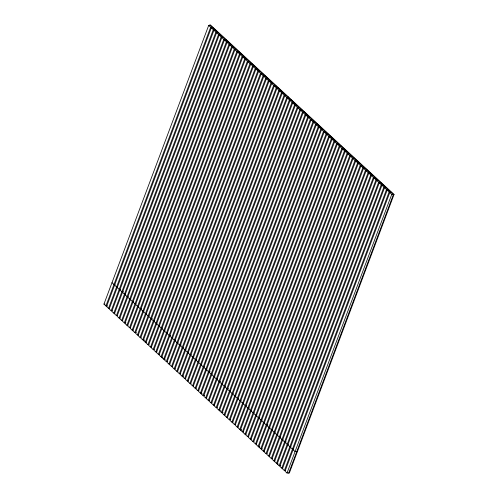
<?xml version="1.0" encoding="UTF-8"?>
<svg xmlns="http://www.w3.org/2000/svg" width="498" height="498" viewBox="0 0 498 498"><rect width="100%" height="100%" fill="white"/><g stroke="black" fill="none" stroke-linecap="round" stroke-linejoin="round"><path stroke-width="0.75" d="M107.593 305.984L105.912 305.921L103.945 304.104L208.687 25.442L210.368 25.504M105.912 305.921L210.654 27.259L208.687 25.442M212.988 27.925L211.308 27.863L106.566 306.525L108.533 308.343L109.653 308.387M108.533 308.343L213.275 29.681L211.308 27.863M215.615 30.347L213.935 30.285L109.193 308.947L111.16 310.764L112.28 310.808M111.16 310.764L215.902 32.102L213.935 30.285M218.242 32.768L216.562 32.706L111.813 311.368L113.787 313.186L114.907 313.23M113.787 313.186L218.529 34.524L216.562 32.706M220.863 35.19L219.182 35.128L114.44 313.79L116.408 315.608L117.528 315.651M116.408 315.608L221.149 36.945L219.182 35.128M223.49 37.611L221.809 37.549L117.067 316.211L119.034 318.029L120.155 318.073M119.034 318.029L223.776 39.367L221.809 37.549M226.117 40.033L224.43 39.971L119.688 318.633L121.655 320.451L122.782 320.494M121.655 320.451L226.403 41.788L224.43 39.971M228.738 42.455L227.057 42.392L122.315 321.054L124.282 322.872L125.963 322.934M124.282 322.872L229.024 44.21L227.057 42.392M231.365 44.876L229.684 44.814L124.942 323.476L126.909 325.294L128.03 325.337M126.909 325.294L231.651 46.631L229.684 44.814M233.985 47.298L232.305 47.235L127.563 325.897L129.53 327.715L130.65 327.759M129.53 327.715L234.272 49.053L232.305 47.235M236.612 49.719L234.931 49.657L130.19 328.325L132.157 330.137L133.277 330.18M132.157 330.137L236.899 51.475L234.931 49.657M239.239 52.141L237.558 52.078L132.81 330.747L134.784 332.558L136.464 332.62M134.784 332.558L239.526 53.896L237.558 52.078M241.86 54.562L240.179 54.5L135.437 333.168L137.404 334.98L138.525 335.023M137.404 334.98L242.146 56.318L240.179 54.5M244.487 56.984L242.806 56.921L138.064 335.59L140.031 337.401L141.152 337.445M140.031 337.401L244.773 58.739L242.806 56.921M247.114 59.405L245.427 59.343L140.685 338.011L142.652 339.823L144.339 339.885M142.652 339.823L247.4 61.161L245.427 59.343M146.4 342.288L145.279 342.244L143.312 340.433L248.054 61.764L249.735 61.827M145.279 342.244L250.021 63.582L248.054 61.764M252.362 64.248L250.681 64.186L145.939 342.854L147.906 344.666L149.027 344.709M147.906 344.666L252.648 66.004L250.681 64.186M254.982 66.676L253.301 66.608L148.56 345.276L150.527 347.087L151.647 347.131M150.527 347.087L255.269 68.425L253.301 66.608M257.609 69.098L255.928 69.029L151.187 347.697L153.154 349.509L154.274 349.552M153.154 349.509L257.896 70.847L255.928 69.029M260.236 71.519L258.555 71.451L153.807 350.119L155.781 351.93L156.901 351.974M155.781 351.93L260.522 73.268L258.555 71.451M262.857 73.941L261.176 73.872L156.434 352.54L158.401 354.352L159.522 354.395M158.401 354.352L263.143 75.69L261.176 73.872M265.484 76.362L263.803 76.294L159.061 354.962L161.028 356.773L162.149 356.817M161.028 356.773L265.77 78.111L263.803 76.294M165.336 359.263L163.649 359.195L161.682 357.383L266.424 78.715L268.111 78.784M163.649 359.195L268.397 80.533L266.424 78.715M270.731 81.205L269.051 81.137L164.309 359.805L166.276 361.616L167.396 361.66M166.276 361.616L271.018 82.954L269.051 81.137M273.358 83.627L271.678 83.564L166.93 362.227L168.903 364.038L170.023 364.082M168.903 364.038L273.645 85.376L271.678 83.564M275.979 86.048L274.298 85.986L169.557 364.648L171.524 366.46L172.644 366.503M171.524 366.46L276.266 87.797L274.298 85.986M278.606 88.47L276.925 88.407L172.184 367.07L174.151 368.887L175.271 368.925M174.151 368.887L278.892 90.219L276.925 88.407M281.233 90.891L279.552 90.829L174.804 369.491L176.778 371.309L177.898 371.346M176.778 371.309L281.519 92.64L279.552 90.829M283.854 93.313L282.173 93.251L177.431 371.913L179.398 373.73L180.519 373.768M179.398 373.73L284.14 95.062L282.173 93.251M286.481 95.734L284.8 95.672L180.058 374.334L182.025 376.152L183.706 376.214M182.025 376.152L286.767 97.484L284.8 95.672M289.108 98.156L287.421 98.094L182.679 376.756L184.646 378.573L185.773 378.611M184.646 378.573L289.394 99.905L287.421 98.094M291.728 100.577L290.048 100.515L185.306 379.177L187.273 380.995L188.393 381.032M187.273 380.995L292.015 102.327L290.048 100.515M294.355 102.999L292.675 102.937L187.927 381.599L189.9 383.416L191.02 383.454M189.9 383.416L294.642 104.748L292.675 102.937M296.976 105.42L295.295 105.358L190.553 384.02L192.521 385.838L193.641 385.875M192.521 385.838L297.262 107.17L295.295 105.358M299.603 107.842L297.922 107.78L193.18 386.442L195.148 388.259L196.268 388.297M195.148 388.259L299.889 109.591L297.922 107.78M302.23 110.263L300.543 110.201L195.801 388.863L197.774 390.681L198.895 390.718M197.774 390.681L302.516 112.013L300.543 110.201M304.851 112.685L303.17 112.623L198.428 391.285L200.395 393.103L201.516 393.14M200.395 393.103L305.137 114.434L303.17 112.623M204.703 395.586L203.022 395.524L201.055 393.706L305.797 115.044L307.478 115.106M203.022 395.524L307.764 116.856L305.797 115.044M310.105 117.528L308.418 117.466L203.676 396.128L205.643 397.946L206.77 397.983M205.643 397.946L310.391 119.277L308.418 117.466M312.725 119.95L311.045 119.887L206.303 398.549L208.27 400.367L209.39 400.404M208.27 400.367L313.012 121.699L311.045 119.887M315.352 122.371L313.672 122.309L208.923 400.971L210.897 402.789L212.017 402.826M210.897 402.789L315.639 124.127L313.672 122.309M317.973 124.793L316.292 124.73L211.55 403.392L213.518 405.21L214.638 405.248M213.518 405.21L318.259 126.548L316.292 124.73M320.6 127.214L318.919 127.152L214.177 405.814L216.144 407.632L217.265 407.669M216.144 407.632L320.886 128.97L318.919 127.152M323.227 129.636L321.54 129.573L216.798 408.236L218.771 410.053L219.892 410.091M218.771 410.053L323.513 131.391L321.54 129.573M223.073 412.537L221.392 412.475L219.425 410.657L324.167 131.995L325.848 132.057M221.392 412.475L326.134 133.813L324.167 131.995M328.475 134.479L326.794 134.416L222.052 413.079L224.019 414.896L225.14 414.94M224.019 414.896L328.761 136.234L326.794 134.416M331.102 136.9L329.415 136.838L224.673 415.5L226.64 417.318L227.767 417.361M226.64 417.318L331.388 138.656L329.415 136.838M333.722 139.322L332.042 139.259L227.3 417.922L229.267 419.739L230.387 419.783M229.267 419.739L334.009 141.077L332.042 139.259M336.349 141.743L334.668 141.681L229.92 420.343L231.894 422.161L233.014 422.204M231.894 422.161L336.636 143.499L334.668 141.681M338.97 144.165L337.289 144.103L232.547 422.765L234.514 424.582L235.635 424.626M234.514 424.582L339.256 145.92L337.289 144.103M341.597 146.586L339.916 146.524L235.174 425.186L237.141 427.004L238.262 427.047M237.141 427.004L341.883 148.342L339.916 146.524M344.224 149.008L342.537 148.946L237.795 427.608L239.768 429.425L241.449 429.488M239.768 429.425L344.51 150.763L342.537 148.946M243.51 431.891L242.389 431.847L240.422 430.029L345.164 151.367L346.845 151.429M242.389 431.847L347.131 153.185L345.164 151.367M349.471 153.851L347.791 153.789L243.049 432.451L245.016 434.268L246.137 434.312M245.016 434.268L349.758 155.606L347.791 153.789M352.098 156.272L350.411 156.21L245.67 434.872L247.637 436.69L248.763 436.734M247.637 436.69L352.385 158.028L350.411 156.21M354.719 158.694L353.038 158.632L248.297 437.294L250.264 439.112L251.384 439.155M250.264 439.112L355.006 160.449L353.038 158.632M357.346 161.115L355.665 161.053L250.917 439.715L252.891 441.533L254.011 441.577M252.891 441.533L357.632 162.871L355.665 161.053M359.967 163.537L358.286 163.475L253.544 442.137L255.511 443.955L256.632 443.998M255.511 443.955L360.253 165.292L358.286 163.475M362.594 165.959L360.913 165.896L256.171 444.558L258.138 446.376L259.259 446.42M258.138 446.376L362.88 167.714L360.913 165.896M262.446 448.86L260.765 448.798L258.792 446.98L363.534 168.318L365.221 168.38M260.765 448.798L365.507 170.135L363.534 168.318M367.841 170.802L366.161 170.739L261.419 449.401L263.386 451.219L264.506 451.263M263.386 451.219L368.128 172.557L366.161 170.739M370.468 173.223L368.788 173.161L264.046 451.823L266.013 453.641L267.133 453.684M266.013 453.641L370.755 174.979L368.788 173.161M373.095 175.645L371.408 175.582L266.667 454.244L268.634 456.062L269.76 456.106M268.634 456.062L373.382 177.4L371.408 175.582M375.716 178.066L374.035 178.004L269.294 456.666L271.261 458.484L272.381 458.527M271.261 458.484L376.002 179.822L374.035 178.004M378.343 180.488L376.662 180.425L271.914 459.088L273.888 460.905L275.008 460.949M273.888 460.905L378.629 182.243L376.662 180.425M380.964 182.909L379.283 182.847L274.541 461.509L276.508 463.327L277.629 463.37M276.508 463.327L381.25 184.665L379.283 182.847M280.816 465.811L279.135 465.748L277.168 463.931L381.91 185.268L383.591 185.331M279.135 465.748L383.877 187.086L381.91 185.268M386.218 187.752L384.531 187.69L279.789 466.352L281.762 468.17L282.883 468.213M281.762 468.17L386.504 189.508L384.531 187.69M388.838 190.174L387.158 190.112L282.416 468.774L284.383 470.591L285.503 470.635M284.383 470.591L389.125 191.929L387.158 190.112M391.465 192.595L389.785 192.533L285.043 471.195L287.01 473.013L289.313 473.1L394.055 194.438L210.337 24.925L209.708 24.9L393.432 194.413L288.691 473.075M287.01 473.013L391.752 194.351L389.785 192.533M210.654 27.259L212.335 27.322M213.275 29.681L214.962 29.743M215.902 32.102L217.582 32.165M218.529 34.524L220.209 34.586M221.149 36.945L222.836 37.008M223.776 39.367L225.457 39.429M226.403 41.788L228.084 41.851M229.024 44.21L230.705 44.272M231.651 46.631L233.332 46.694M234.272 49.053L235.959 49.115M236.899 51.475L238.579 51.537M239.526 53.896L241.206 53.958M242.146 56.318L243.833 56.38M244.773 58.739L246.454 58.801M247.4 61.161L249.081 61.223M250.021 63.582L251.702 63.644M252.648 66.004L254.329 66.066M255.269 68.425L256.956 68.487M257.896 70.847L259.576 70.909M260.522 73.268L262.203 73.331M263.143 75.69L264.83 75.752M265.77 78.111L267.451 78.174M268.397 80.533L270.078 80.595M271.018 82.954L272.699 83.017M273.645 85.376L275.326 85.438M276.266 87.797L277.952 87.86M278.892 90.219L280.573 90.281M281.519 92.64L283.2 92.703M284.14 95.062L285.827 95.124M287.464 96.643L288.087 96.662M286.767 97.484L288.448 97.546M289.394 99.905L291.075 99.967M292.015 102.327L293.696 102.389M294.642 104.748L296.322 104.81M297.262 107.17L298.949 107.238M299.889 109.591L301.57 109.66M302.516 112.013L304.197 112.081M305.137 114.434L306.824 114.503M307.764 116.856L309.445 116.924M310.391 119.277L312.072 119.346M313.012 121.699L314.692 121.767M315.639 124.127L317.319 124.189M318.259 126.548L319.946 126.61M320.886 128.97L322.567 129.032M323.513 131.391L325.194 131.453M326.134 133.813L327.821 133.875M328.761 136.234L330.442 136.296M331.388 138.656L333.069 138.718M334.009 141.077L335.689 141.139M336.636 143.499L338.316 143.561M339.256 145.92L340.943 145.982M341.883 148.342L343.564 148.404M344.51 150.763L346.191 150.826M347.131 153.185L348.818 153.247M349.758 155.606L351.439 155.669M352.385 158.028L354.066 158.09M355.006 160.449L356.686 160.512M357.632 162.871L359.313 162.933M360.253 165.292L361.94 165.355M362.88 167.714L364.561 167.776M366.204 169.289L366.827 169.314M365.507 170.135L367.188 170.198M368.128 172.557L369.815 172.619M370.755 174.979L372.436 175.041M373.382 177.4L375.062 177.462M376.002 179.822L377.683 179.884M378.629 182.243L380.31 182.305M381.25 184.665L382.937 184.727M383.877 187.086L385.558 187.148M386.504 189.508L388.185 189.57M389.125 191.929L390.812 191.991M391.752 194.351L394.055 194.438M115.088 284.526L113.967 284.489L112 282.671M117.715 286.948L116.594 286.91L114.621 285.093M120.335 289.369L119.215 289.332L117.248 287.514M123.523 291.816L121.842 291.753L119.875 289.936M125.589 294.212L124.469 294.175L122.496 292.357M128.21 296.634L127.09 296.596L125.123 294.779M130.837 299.055L129.717 299.018L127.749 297.2M133.464 301.477L132.337 301.439L130.37 299.622M136.085 303.898L134.964 303.861L132.997 302.043M103.945 304.104L105.066 304.147M138.712 306.326L137.591 306.282L135.618 304.465M141.332 308.748L140.212 308.704L138.245 306.886M143.959 311.169L142.839 311.126L140.872 309.308M146.586 313.591L145.466 313.547L143.492 311.729M149.207 316.012L148.087 315.969L146.119 314.151M152.394 318.452L150.713 318.39L148.746 316.572M154.461 320.855L153.334 320.812L151.367 318.994M157.082 323.277L155.961 323.233L153.994 321.415M159.709 325.698L158.588 325.655L156.615 323.837M162.329 328.12L161.209 328.076L159.242 326.258M164.956 330.541L163.836 330.498L161.869 328.68M167.583 332.963L166.463 332.919L164.489 331.102M170.764 335.403L169.083 335.341L167.116 333.523M172.831 337.806L171.71 337.762L169.743 335.945M175.458 340.227L174.331 340.184L172.364 338.366M143.312 340.433L144.432 340.47M178.079 342.649L176.958 342.605L174.991 340.788M181.266 345.089L179.585 345.027L177.612 343.209M183.326 347.492L182.206 347.448L180.239 345.631M185.953 349.913L184.833 349.87L182.866 348.052M188.58 352.335L187.46 352.291L185.486 350.474M191.201 354.757L190.08 354.713L188.113 352.895M193.828 357.178L192.707 357.134L190.74 355.317M161.682 357.383L162.802 357.421M196.455 359.6L195.328 359.556L193.361 357.738M199.076 362.021L197.955 361.978L195.988 360.16M201.702 364.443L200.582 364.399L198.609 362.581M204.323 366.864L203.203 366.821L201.236 365.003M206.95 369.286L205.83 369.242L203.863 367.424M210.137 371.726L208.457 371.664L206.483 369.846M212.198 374.129L211.077 374.085L209.11 372.267M214.825 376.55L213.704 376.507L211.737 374.689M217.452 378.972L216.325 378.928L214.358 377.111M220.633 381.412L218.952 381.35L216.985 379.532M222.699 383.815L221.579 383.771L219.606 381.954M225.32 386.236L224.2 386.193L222.233 384.381M228.507 388.677L226.827 388.614L224.859 386.803M230.574 391.079L229.454 391.036L227.48 389.224M233.195 393.501L232.074 393.457L230.107 391.646M201.055 393.706L202.176 393.75M235.822 395.922L234.701 395.879L232.734 394.067M238.449 398.344L237.322 398.3L235.355 396.489M241.069 400.766L239.949 400.722L237.982 398.91M243.696 403.187L242.576 403.143L240.602 401.332M246.317 405.609L245.197 405.565L243.229 403.754M249.504 408.055L247.823 407.987L245.856 406.175M251.571 410.452L250.45 410.408L248.477 408.597M219.425 410.657L220.546 410.701M254.192 412.873L253.071 412.83L251.104 411.018M256.819 415.295L255.698 415.251L253.731 413.44M259.446 417.716L258.319 417.673L256.352 415.861M262.066 420.138L260.946 420.094L258.979 418.283M264.693 422.559L263.573 422.516L261.599 420.704M267.874 425.006L266.193 424.943L264.226 423.126M269.941 427.402L268.82 427.365L266.853 425.547M272.568 429.824L271.447 429.786L269.474 427.969M240.422 430.029L241.542 430.073M275.189 432.245L274.068 432.208L272.101 430.39M277.816 434.667L276.695 434.63L274.728 432.812M280.442 437.088L279.316 437.051L277.349 435.233M283.063 439.51L281.943 439.473L279.976 437.655M286.25 441.956L284.57 441.894L282.596 440.076M288.311 444.353L287.19 444.316L285.223 442.498M290.938 446.774L289.817 446.737L287.85 444.919M258.792 446.98L259.912 447.023M293.565 449.196L292.444 449.159L290.471 447.341M297.374 451.667L295.065 451.58L293.098 449.762M277.168 463.931L278.289 463.974"/></g></svg>
